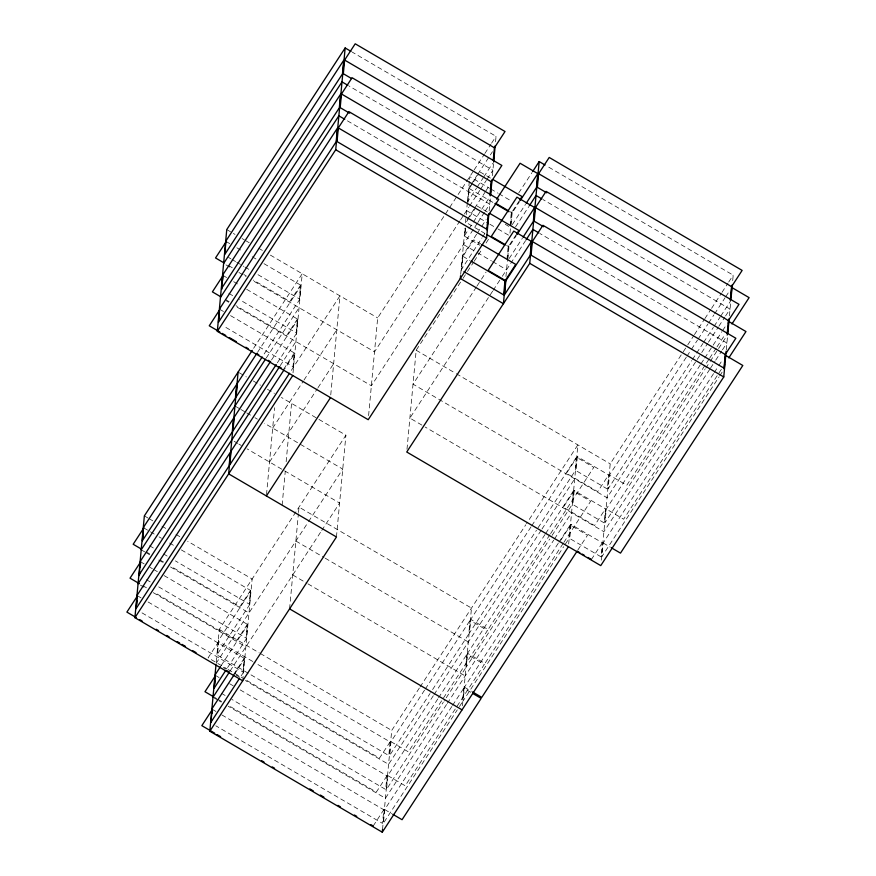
<?xml version="1.0" encoding="UTF-8"?>
<svg xmlns="http://www.w3.org/2000/svg" width="876" height="876" viewBox="0 0 876 876"><rect width="100%" height="100%" fill="white"/><g stroke="black" fill="none" stroke-linecap="round" stroke-linejoin="round"><path stroke-width="0.66" stroke-dasharray="4.38 3.29" d="M216.241 662.015L219.263 629.45L345.9 435.197L281.448 397.474M252.759 661.49L218.715 641.56L217.445 655.215L388.813 755.55L390.083 741.895L253.93 662.179M148.077 601.976L244.218 658.27L242.948 671.969L140.937 612.247M164.119 575.598L247.361 624.336L246.09 638.046L158.151 586.559M181.332 549.909L250.514 590.413L249.244 604.122L175.375 560.881M242.707 680.772L252.146 579.003L187.705 541.269M266.512 494.59L274.571 407.745M230.552 315.634L294.292 352.951L293.011 366.715L223.369 325.949M246.682 289.31L297.435 319.028L296.154 332.792L239.498 299.625M263.994 263.676L300.577 285.105L299.307 298.869L256.81 273.991M293.219 367.559L294.5 353.838L284.799 368.719M293.022 372.804L302.209 273.75L253.011 349.217M282.127 505.167L285.269 471.244M286.156 461.74L291.566 403.398M289.584 608.875L298.387 513.884M298.519 512.526L299.023 507.105L471.485 608.086L462.418 705.782M330.756 394.901L339.943 295.836L289.989 372.453M336.45 536.977L345.9 435.197M368.599 415.629L377.665 317.933L473.719 170.59M406.99 449.289L416.177 350.236L462.287 279.499M221.814 714.904L383.787 809.742L382.527 823.396L215.846 725.81M240.221 689.916L386.94 775.818L385.67 789.473L231.91 699.442M382.538 829.484L391.725 730.431L419.308 688.12M451.83 706.516L384.673 809.523L383.403 823.21L457.272 709.899M437.814 698.917L387.827 775.599L386.557 789.287L443.256 702.3M424.542 690.168L390.97 741.676L389.7 755.364L429.996 693.551M460.688 274.385L464.97 228.242M465.474 222.811L466.098 216.033M466.229 214.675L467.357 202.465M467.488 201.108L469.372 180.752M469.492 179.394L469.744 176.678L489.564 188.274M465.276 227.935L464.576 235.534L468.244 229.917M461.641 270.29L462.933 256.372L473.73 239.805L480.738 243.9M465.495 228.767L464.795 236.367L479.96 245.247M467.937 202.444L469.229 188.515L472.832 182.996M489.136 210.952L490.516 196.027M492.411 175.671L493.538 163.462M495.553 141.748L496.057 136.327L352.229 52.111M470.719 692.27L463.765 688.197L462.495 701.884L458.017 708.75M387.827 775.599L405.216 785.783L484.308 664.457L466.919 654.273L465.649 667.961L444.012 701.15M390.97 741.676L408.358 751.86L487.45 630.534L470.062 620.35L468.791 634.038L430.74 692.412M558.231 543.317L464.433 687.2L463.163 700.855L563.662 546.701M545.003 534.524L467.576 653.277L466.317 666.932L549.69 539.036M531.031 526.859L470.73 619.354L469.459 633.009L536.462 530.243M506.93 259.701L508.102 247.043L516.019 234.899M510.073 225.778L511.245 213.12L519.172 200.976M505.945 276.553L507.576 258.913M507.708 257.555L509.087 242.63M509.974 233.136L510.73 224.99M510.85 223.632L512.241 208.707M507.806 259.515L508.989 246.857L516.314 235.622M510.96 225.592L512.131 212.934L519.457 201.688M577.821 550.062L587.5 535.214L570.145 525.053L568.874 538.707L564.407 545.562M563.848 542.397L590.643 501.291L573.287 491.129L572.028 504.784L550.435 537.897M550.61 533.593L593.797 467.368L576.441 457.206L575.171 470.861L537.207 529.093M568.677 543.963L577.864 444.899L526.531 523.64M571.064 524.472L569.761 538.51L601.002 556.808L602.305 542.759L571.064 524.472L560.169 541.182M574.207 490.549L572.904 504.587L604.144 522.884L605.447 508.836L574.207 490.549L563.312 507.259L594.552 525.545L605.447 508.836M577.35 456.626L576.047 470.664L607.298 488.961L608.601 474.912L577.35 456.626L566.465 473.325L597.706 491.622L608.601 474.912M601.264 560.18L610.2 463.842L682.513 352.918M713.546 373.636L603.148 542.967L601.878 556.61L718.988 376.976M700.274 364.887L606.291 509.044L605.031 522.687L704.983 369.376M686.269 357.277L609.444 475.12L608.174 488.764L691.722 360.616M726.281 349.798L727.66 334.873M729.423 315.875L730.683 302.308M732.697 280.594L733.201 275.173L546.23 165.695M300.577 285.105L289.901 301.486L253.317 280.057M257.5 352.393L300.786 285.992L299.515 299.701L262.942 355.809M266.271 357.988L299.066 307.673M297.435 319.028L286.759 335.409L236.005 305.691M271.516 359.992L297.643 319.915L296.373 333.625L276.969 363.398M280.265 365.61L295.924 341.596M283.605 369.333L294.292 352.951M272.688 428.101L303.249 381.224M303.994 380.075L336.789 329.759M269.534 462.024L317.243 388.845M317.988 387.696L333.647 363.682M474.135 169.955L484.362 154.264M484.888 153.453L490.943 144.168M491.589 143.171L496.057 136.327M470.478 185.438L469.01 187.683L467.718 201.611L476.511 188.121M471.211 184.31L477.07 175.32M477.803 174.204L492.454 151.723M473.544 181.89L478.592 174.16M477.245 187.004L483.103 178.014M483.837 176.886L492.63 163.407M459.922 220.851L374.523 351.856L253.087 280.758M460.666 219.712L463.634 215.157M464.379 214.018L468.791 207.24M469.525 206.123L479.752 190.421M480.486 189.304L486.333 180.336M487.067 179.219L492.914 170.251L349.075 86.034M467.335 219.361L473.927 209.244M474.661 208.127L484.921 192.391M485.643 191.264L489.312 185.646M468.956 218.025L466.087 222.438L484.756 233.377M469.678 216.919L475.438 208.094M468.967 228.789L472.635 223.172M473.368 222.044L490.221 196.202M477.343 223.227L371.369 385.779L235.786 306.392M477.847 222.449L484.647 212.014M485.293 211.028L489.761 204.174L345.932 119.957M476.643 234.188L462.725 255.529L461.433 269.458L481.942 237.987M477.376 233.06L481.034 227.442M481.767 226.315L486.169 219.569M250.514 590.413L239.882 606.729L170.7 566.225M218.715 641.56L208.127 657.799L226.906 668.804M482.676 236.87L484.877 233.498M463.032 278.36L466.755 272.655M467.499 271.516L473.445 262.395M474.19 261.245L482.369 248.696M486.092 242.991L489.804 237.286M518.712 192.961L531.863 172.78M216.109 663.373L307.783 522.764M308.527 521.625L342.746 469.12L264.432 423.272M247.361 624.336L236.728 640.652L154.658 592.592M221.234 665.464L247.59 625.037L246.309 638.878L226.534 669.209M512.307 224.606L525.49 204.382M476.391 286.967L413.034 384.159L607.057 497.765L696.508 360.551M476.993 286.047L480.869 280.101M481.461 279.203L486.081 272.097M515.57 226.884L528.721 206.703M230.114 670.994L320.999 531.579M321.744 530.44L339.603 503.054L247.043 448.851M233.585 674.575L244.218 658.27M234.921 673.556L244.448 658.96L243.156 672.812L240.232 677.301M509.153 258.529L522.348 238.305M492.63 291.16L409.88 418.082L424.05 426.371M493.188 290.306L499.878 280.035M502.32 276.301L525.578 240.626M420.053 686.981L525.786 524.779M390.083 741.895L379.494 758.145L243.331 678.418M425.287 689.029L470.062 620.35M531.776 525.72L576.441 457.206M433.302 695.741L388.583 764.354L245.444 680.543M434.047 694.602L541.237 530.177M541.981 529.038L574.722 478.833M386.94 775.818L376.351 792.068L228.45 705.476M438.558 697.767L466.919 654.273M545.748 533.375L573.287 491.129M549.876 534.743L488.085 629.515L470.73 619.354M446.552 704.512L385.429 798.277L228.22 706.231M447.297 703.373L553.72 540.142M554.464 538.992L571.568 512.756M373.198 825.991L383.787 809.742M452.574 705.366L463.765 688.197M558.976 542.178L570.145 525.053M683.258 351.78L686.981 346.064M687.726 344.914L693.693 335.771M694.438 334.632L704.129 319.762M704.873 318.623L710.841 309.469M711.586 308.33L721.277 293.46M722.021 292.321L727.978 283.167M728.722 282.028L733.201 275.173M563.104 543.536L484.932 663.439L467.576 653.277M687.014 356.127L690.748 350.411M691.492 349.261L697.46 340.107M698.205 338.968L707.896 324.098M708.651 322.948L713.863 314.944M714.619 313.794L725.054 297.774M725.799 296.635L729.533 290.909M692.467 359.478L702.902 343.458M703.647 342.319L713.349 327.438M714.093 326.299L720.061 317.145M720.806 315.995L730.507 301.125M697.252 359.401L700.975 353.685M701.72 352.546L707.688 343.392M708.432 342.253L718.123 327.383M718.867 326.244L724.835 317.101M725.58 315.951L730.047 309.097L543.087 199.619M701.03 363.737L704.008 359.16M704.753 358.021L721.912 331.697M722.656 330.559L725.635 325.981M708.837 359.423L626.778 485.271L609.444 475.12M709.582 358.273L716.294 347.98M717.039 346.83L725.24 334.249M705.727 368.227L709.45 362.511M710.206 361.361L727.354 335.048M709.757 369.311L603.903 531.688L425.167 427.039M710.502 368.172L714.98 361.306M715.725 360.167L721.682 351.024M722.437 349.874L726.905 343.02L539.934 233.542M591.409 559.468L602.305 542.759M714.29 372.486L718.013 366.77M718.758 365.62L722.492 359.905M721.353 369.311L623.635 519.205L606.291 509.044M719.733 375.837L722.722 371.26M480.026 171.959L491.699 178.792M490.724 188.964L497.721 193.059M498.882 193.738L511.704 201.239M509.766 211.554L512.131 212.934M469.229 188.515L493.735 202.871M476.883 205.882L488.556 212.715M505.288 224.311L508.792 226.358M466.601 210.601L488.742 223.566M489.914 224.245L496.9 228.34M498.061 229.03L509.722 235.852M506.624 245.477L508.989 246.857M463.459 244.524L476.27 252.036M477.442 252.715L491.425 260.906M492.586 261.585L506.569 269.775M462.933 256.372L469.941 260.468M226.764 229.567L235.009 234.407M242.083 238.546L244.448 239.925M245.619 240.615L249.156 242.685M258.595 248.215L263.304 250.974M270.377 255.113L377.665 317.933M416.177 350.236L455.126 373.034M456.308 373.734L610.2 463.842M226.227 241.568L229.764 243.637M236.849 247.788L242.751 251.237M252.189 256.767L256.909 259.537M228.483 257.413L230.848 258.792M232.03 259.482L235.567 261.552M236.75 262.242L243.835 266.392M245.006 267.081L249.737 269.852M228.526 265.548L233.246 268.308M243.867 274.527L246.233 275.918M225.975 264.88L231.866 268.33M238.94 272.469L246.014 276.608M223.073 275.491L226.621 277.561M233.695 281.711L239.597 285.16M228.877 293.405L233.607 296.176M225.384 299.472L230.103 302.242M226.358 300.873L228.713 302.253M219.931 309.414L223.468 311.484M603.148 542.967L610.079 547.029M239.279 372.771L246.353 376.921M253.339 381.005L260.5 385.21M267.399 389.24L274.429 393.357M236.137 406.705L239.674 408.774M240.856 409.464L245.565 412.224M246.747 412.914L253.821 417.053M255.004 417.743L257.358 419.133M234.155 441.307L237.703 443.387M238.841 444.055L241.239 445.457M295.869 541.029L324.032 557.508M325.204 558.198L468.342 642.009M292.726 574.952L306.808 583.197M307.98 583.876L465.189 675.933M464.433 687.2L471.376 691.273M144.354 515.887L147.869 517.946M149.04 518.636L153.727 521.384M161.929 526.18L166.615 528.929M175.988 534.415L180.675 537.163M143.817 527.943L154.362 534.13M159.06 536.868L161.403 538.247M169.605 543.054L175.474 546.482M149.577 545.77L154.264 548.518M163.648 554.015L167.163 556.074M146.084 551.803L149.599 553.862M160.155 560.049L163.67 562.107M141.211 549.81L144.726 551.869M145.898 552.559L150.584 555.307M158.786 560.103L163.473 562.852M170.502 566.969L249.003 612.926M140.664 561.866L144.19 563.925M150.048 567.363L152.391 568.732M153.563 569.422L158.26 572.17M146.434 579.693L151.121 582.441M219.263 629.45L259.154 652.806M260.325 653.496L391.725 730.431M142.93 585.726L146.456 587.785M140.401 585.113L143.916 587.172M153.289 592.658L245.849 646.849M137.521 595.789L141.036 597.859M228.078 669.483L242.159 677.728M223.15 667.49L225.504 668.87M236.06 675.057L240.747 677.794M215.573 675.484L219.088 677.542M229.654 683.729L233.169 685.788M221.343 693.255L226.041 696.015M214.368 697.219L216.711 698.599M217.883 699.289L222.581 702.037M214.138 697.986L217.664 700.044M218.836 700.734L221.179 702.103M384.673 809.523L391.627 813.596M212.419 709.407L215.945 711.465M218.518 640.531L217.237 654.383L249.452 604.955L250.733 591.103L218.518 640.531"/><path stroke-width="1.31" d="M242.707 680.772L134.915 617.668L144.354 515.887L252.266 350.367M136.711 604.517L137.061 600.783M139.393 575.576L139.744 571.842M140.204 566.86L140.554 563.115M142.887 537.919L143.237 534.174M488.885 213.667L486.618 238.097L368.227 419.703L217.314 331.347L226.764 229.567L345.155 47.961L351.046 51.421M219.12 318.174L219.46 314.418M221.803 289.255L222.033 286.759M222.614 280.495L222.964 276.739M225.296 251.576L225.526 249.08M238.108 372.092L228.658 473.861L336.45 536.977L209.824 731.219L382.286 832.2L568.425 546.679M209.824 731.219L215.989 664.731M211.269 721.824L211.499 719.338M212.08 713.13L212.419 709.407L201.83 725.646L214.74 733.212M214.762 684.167L215.102 680.444M217.314 331.347L335.716 149.741L345.155 47.961M338.311 127.907L337.041 141.573L486.859 229.293L488.129 215.627L498.729 199.367L348.911 111.646L338.311 127.907L488.129 215.627M490.002 195.37L491.272 181.704L501.871 165.444L352.064 77.723L341.465 93.984L340.195 107.649L349.634 113.179M493.265 160.198L494.414 147.781L505.025 131.52L355.207 43.8L344.607 60.061L343.337 73.726L351.594 78.566M382.286 832.2L382.538 829.484M460.557 275.732L460.305 278.448L503.426 303.698L505.561 280.627M487.067 230.125L487.308 227.596M487.538 225.066L488.129 218.737M490.33 194.932L490.691 191.143M491.042 187.344L491.513 182.274M493.604 159.75L494.184 153.42M490.648 194.669L492.027 179.744M493.67 162.104L495.181 145.821M481.899 244.59L515.756 264.41L504.959 280.966L503.667 294.894L463.973 271.659M505.835 280.78L504.543 294.697L530.188 255.365L531.48 241.447L513.785 231.089L488.14 270.421L505.835 280.78L531.48 241.447M505.441 244.787L491.294 236.498L516.928 197.166L534.623 207.524L533.331 221.442L523.082 237.177M496.637 199.202L520.081 163.243L537.776 173.601L536.484 187.519L526.224 203.254M726.149 351.156L723.762 376.943L600.761 565.611L406.738 452.005L529.739 263.337L539.178 161.567L545.058 165.006M532.334 241.535L531.064 255.179L723.992 368.139L725.262 354.495L735.851 338.256L542.923 225.296L532.334 241.535L725.262 354.495M727.146 334.216L728.405 320.572L738.994 304.333L546.066 191.373L535.477 207.612L534.218 221.256L543.624 226.764M730.288 300.293L731.559 286.649L742.136 270.41L549.208 157.45L538.63 173.689L537.36 187.333L546.777 192.84M724.211 368.971L724.671 364.011M724.901 361.525L725.481 355.327L742.815 365.478L620.493 553.128L611.24 547.708M727.474 333.811L728.164 326.365M728.394 323.879L728.624 321.404L745.969 331.555L728.81 357.868M730.967 296.165L731.657 288.719M727.781 333.515L729.171 318.59M730.934 299.592L732.314 284.667M226.227 241.568L215.54 257.949L223.807 262.789M223.61 263.501L342.001 81.895L347.903 85.344M223.073 275.491L212.397 291.872L220.664 296.712M220.467 297.424L338.859 115.818L344.75 119.267M219.219 310.509L209.254 325.795L219.876 332.015M256.756 353.543L237.352 383.305L236.082 397.014L262.198 356.948M143.817 527.943L133.185 544.259L141.386 549.066M141.211 549.81L265.516 359.127M270.027 362.281L234.199 417.228L232.928 430.948L276.225 364.536M140.664 561.866L130.031 578.182L139.415 583.668M138.058 583.745L279.521 366.759M284.043 369.869L231.056 451.151L229.786 464.871L289.496 373.275M136.809 596.885L126.889 612.105L136.273 617.591M134.915 617.668L292.77 375.519M266.392 495.947L330.504 397.616M532.597 171.652L539.178 161.567M519.884 199.87L522.052 196.563L492.87 179.471M520.191 200.571L537.776 173.601M220.5 666.592L215.376 674.454L214.083 688.306L225.8 670.337M214.861 676.568L204.973 691.722L213.196 696.54M529.323 205.783L536.024 195.49L541.905 198.929M212.967 697.296L229.413 672.078M516.741 233.793L518.899 230.487L489.717 213.394M517.048 234.494L534.623 207.524M234.188 674.684L212.222 708.377L210.941 722.229L239.498 678.418M526.169 239.706L532.882 229.413L538.762 232.863M577.076 551.201L481.789 697.362L472.536 691.941M731.953 323.945L749.111 297.632L731.767 287.481M344.607 60.061L494.414 147.781M538.63 173.689L731.559 286.649M341.465 93.984L491.272 181.704M535.477 207.612L728.405 320.572M495.619 203.265L508.595 210.864M494.907 203.56L508.912 211.751M487.089 234.746L504.598 244.995M335.716 149.741L486.618 238.097M529.739 263.337L723.762 376.943M471.102 261.147L504.959 280.966M222.23 333.395L225.778 335.464M229.315 337.545L236.4 341.684M245.838 347.214L248.204 348.604M256.46 353.433L258.825 354.824M268.264 360.343L270.629 361.733M278.886 366.562L281.251 367.953M577.525 551.343L579.835 552.69M582.157 554.048L584.467 555.406M587.938 557.443L591.409 559.468M473.04 693.628L481.154 698.38L402.062 819.706L392.787 814.275M289.584 608.875L462.046 709.856M139.788 619.65L142.131 621.029M156.202 629.264L158.545 630.643M166.758 635.439L169.101 636.819M177.302 641.626L179.646 642.995M182 644.364L185.515 646.422M192.545 650.55L196.071 652.609M226.555 670.458L228.899 671.826M217.084 734.581L220.61 736.65M261.694 760.697L264.037 762.076M272.25 766.883L274.604 768.263M309.819 788.882L313.334 790.94M320.375 795.058L323.901 797.127M337.983 805.372L340.337 806.741M354.419 814.998L356.762 816.366M370.855 824.612L373.198 825.991M137.302 595.001L136.032 608.667L229.118 465.89L230.388 452.224L137.302 595.001M140.456 561.078L139.185 574.744L232.26 431.967L233.531 418.301L140.456 561.078M143.598 527.155L142.328 540.82L235.414 398.043L236.673 384.378L143.598 527.155M219.701 308.702L218.442 322.346L336.165 141.77L337.424 128.126L219.701 308.702M222.854 274.779L221.584 288.423L339.308 107.847L340.578 94.203L222.854 274.779M225.997 240.856L224.738 254.5L342.461 73.923L343.72 60.28L225.997 240.856"/></g></svg>
